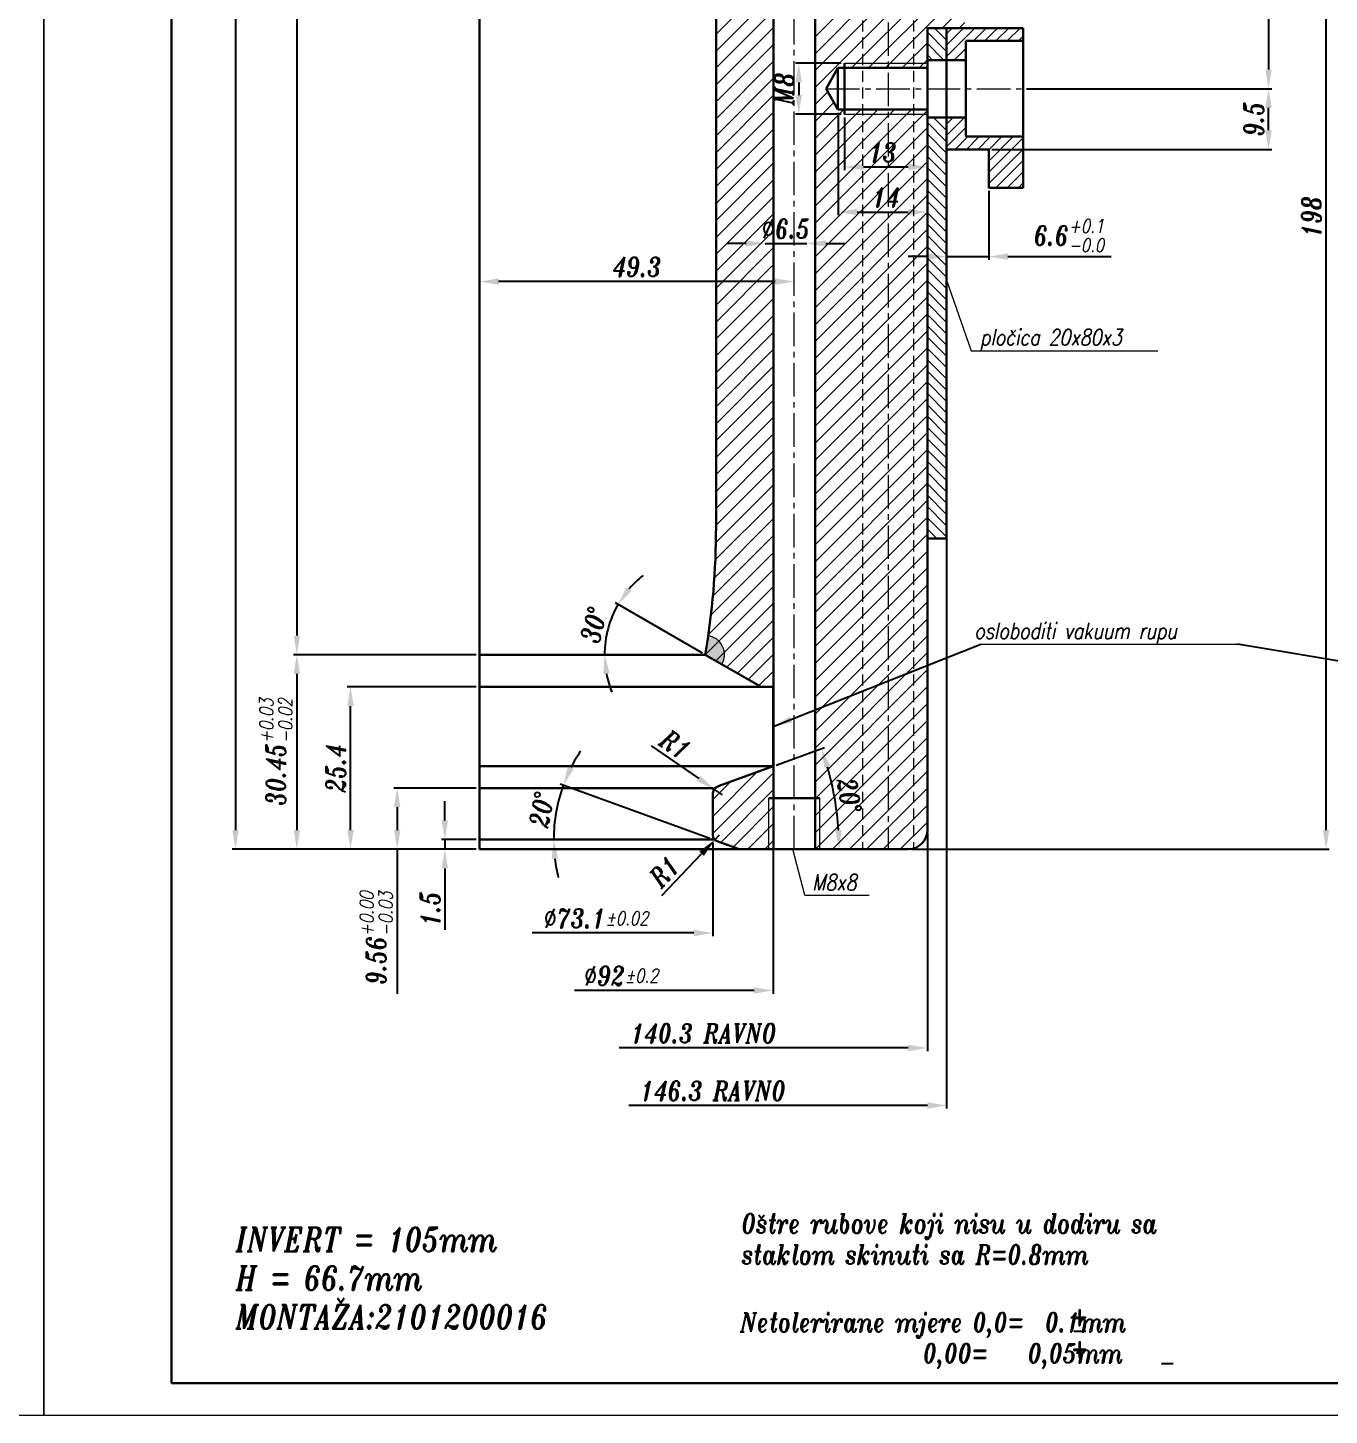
# Model space of a CAD drawing. Extents: x -409 to 884, y -94 to 506.
# Drawn here: x 9 to 212.8, y -94.1 to 123.1 of the extents above; entities that cross this region are included whole.
import ezdxf

# ---------------------------------------------------------------- set-up
doc = ezdxf.new("R2010")
doc.units = 0
doc.header["$LTSCALE"] = 7
doc.header["$MEASUREMENT"] = 0
doc.linetypes.add('CENTER2', pattern=[1.125, 0.75, -0.125, 0.125, -0.125])
doc.linetypes.add('HIDDEN', pattern=[0.375, 0.25, -0.125])
doc.layers.get('0').update_dxf_attribs({"linetype": 'CONTINUOUS', "lineweight": 15})
for name, color, linetype, lineweight in [('1', 1, 'CENTER2', 15), ('2', 2, 'HIDDEN', 15), ('3', 3, 'CONTINUOUS', 30), ('8', 251, 'CONTINUOUS', 15)]:
    doc.layers.add(name, color=color, linetype=linetype, lineweight=lineweight)
doc.styles.add('ITALICT', font='ITALICT.shx', dxfattribs={"width": 0.8, "height": 3})
doc.dimstyles.get("Standard").update_dxf_attribs({"dimtxt": 3, "dimasz": 3, "dimexe": 0.5, "dimexo": 0.5, "dimgap": 0.8, "dimtad": 1, "dimdsep": 46, "dimtxsty": 'ITALICT', "dimcen": 0.09, "dimazin": 2, "dimtfac": 1, "dimtmove": 0, "dimatfit": 3, "dimfxl": 1, "dimtolj": 1, "dimtzin": 0, "dimarcsym": 0})

# ---------------------------------------------------------------- blocks, each defined once
blk = doc.blocks.new('*D19')
at = {"color": 0, "lineweight": -2, "transparency": 16777216}
for p, q in [((136.88, 109.03), (136.88, 100.78)), ((139.88, 101.28), (146.88, 101.28))]:
    blk.add_line(p, q, dxfattribs=at)
at = {"color": 0, "transparency": 16777216}
for points in [[(139.88, 101.78), (139.88, 100.78), (136.88, 101.28)], [(146.88, 101.78), (146.88, 100.78), (149.88, 101.28)]]:
    blk.add_solid(points, dxfattribs=at)
at = {"color": 0, "transparency": 16777216, "insert": (142.88, 103.58), "char_height": 3, "attachment_point": 5, "style": 'ITALICT'}
blk.add_mtext('\\A1;13', dxfattribs=at)
blk = doc.blocks.new('*D20')
at = {"color": 0, "lineweight": -2, "transparency": 16777216}
for p, q in [((135.88, 109.78), (135.88, 93.73)), ((138.88, 94.23), (146.88, 94.23))]:
    blk.add_line(p, q, dxfattribs=at)
at = {"color": 0, "transparency": 16777216}
for points in [[(138.88, 94.73), (138.88, 93.73), (135.88, 94.23)], [(146.88, 94.73), (146.88, 93.73), (149.88, 94.23)]]:
    blk.add_solid(points, dxfattribs=at)
at = {"color": 0, "transparency": 16777216, "insert": (143.41, 96.53), "char_height": 3, "attachment_point": 5, "style": 'ITALICT'}
blk.add_mtext('\\A1;14', dxfattribs=at)
blk = doc.blocks.new('*D29')
at = {"color": 0, "lineweight": -2, "transparency": 16777216}
for p, q in [((158.18, 249.23), (203.8, 249.23)), ((203.3, 246.23), (203.3, 116.53)), ((165.38, 113.53), (203.8, 113.53))]:
    blk.add_line(p, q, dxfattribs=at)
at = {"color": 0, "transparency": 16777216}
for points in [[(202.8, 246.23), (203.8, 246.23), (203.3, 249.23)], [(202.8, 116.53), (203.8, 116.53), (203.3, 113.53)]]:
    blk.add_solid(points, dxfattribs=at)
at = {"color": 0, "transparency": 16777216, "insert": (201, 181.38), "char_height": 3, "attachment_point": 5, "rotation": 90, "style": 'ITALICT'}
blk.add_mtext('\\A1;135.7{}{\\H0.71x;\\C3;%%p0.1}', dxfattribs=at)
blk = doc.blocks.new('*D30')
at = {"color": 0, "lineweight": -2, "transparency": 16777216}
for p, q in [((121.48, 89.31), (118.48, 89.31)), ((124.48, 89.31), (130.98, 89.31)), ((133.98, 89.31), (136.98, 89.31))]:
    blk.add_line(p, q, dxfattribs=at)
at = {"color": 0, "transparency": 16777216}
for points in [[(121.48, 89.81), (121.48, 88.81), (124.48, 89.31)], [(133.98, 89.81), (133.98, 88.81), (130.98, 89.31)]]:
    blk.add_solid(points, dxfattribs=at)
at = {"color": 0, "transparency": 16777216, "insert": (127.73, 91.61), "char_height": 3, "attachment_point": 5, "style": 'ITALICT'}
blk.add_mtext('\\A1;%%c6.5', dxfattribs=at)
blk = doc.blocks.new('*D31')
at = {"color": 0, "lineweight": -2, "transparency": 16777216}
for p, q in [((79.23, 287.53), (50.64, 287.53)), ((51.14, 284.53), (51.14, 27.93)), ((79.23, 24.93), (50.64, 24.93))]:
    blk.add_line(p, q, dxfattribs=at)
at = {"color": 0, "transparency": 16777216}
for points in [[(50.64, 284.53), (51.64, 284.53), (51.14, 287.53)], [(50.64, 27.93), (51.64, 27.93), (51.14, 24.93)]]:
    blk.add_solid(points, dxfattribs=at)
at = {"color": 0, "transparency": 16777216, "insert": (48.84, 156.23), "char_height": 3, "attachment_point": 5, "rotation": 90, "style": 'ITALICT'}
blk.add_mtext('\\A1;262.6{}{\\H0.71x;\\C3;%%p0.05}', dxfattribs=at)
blk = doc.blocks.new('*D32')
at = {"color": 0, "lineweight": -2, "transparency": 16777216}
for p, q in [((79.23, 24.93), (50.64, 24.93)), ((51.14, 21.93), (51.14, -2.52)), ((79.23, -5.52), (50.64, -5.52))]:
    blk.add_line(p, q, dxfattribs=at)
at = {"color": 0, "transparency": 16777216}
for points in [[(50.64, 21.93), (51.64, 21.93), (51.14, 24.93)], [(50.64, -2.52), (51.64, -2.52), (51.14, -5.52)]]:
    blk.add_solid(points, dxfattribs=at)
at = {"color": 0, "transparency": 16777216, "insert": (47.85, 9.7), "char_height": 3, "attachment_point": 5, "rotation": 90, "style": 'ITALICT'}
blk.add_mtext('\\A1;30.45{}{\\H0.71x;\\C3;\\S+0.03^ -0.02;}', dxfattribs=at)
blk = doc.blocks.new('*D33')
at = {"color": 0, "lineweight": -2, "transparency": 16777216}
for p, q in [((136.38, 117.53), (129.23, 117.53)), ((129.73, 114.53), (129.73, 112.53)), ((136.38, 109.53), (129.23, 109.53))]:
    blk.add_line(p, q, dxfattribs=at)
at = {"color": 0, "transparency": 16777216}
for points in [[(129.23, 114.53), (130.23, 114.53), (129.73, 117.53)], [(129.23, 112.53), (130.23, 112.53), (129.73, 109.53)]]:
    blk.add_solid(points, dxfattribs=at)
at = {"color": 0, "transparency": 16777216, "insert": (127.43, 113.53), "char_height": 3, "attachment_point": 5, "rotation": 90, "style": 'ITALICT'}
blk.add_mtext('\\A1;M8', dxfattribs=at)
blk = doc.blocks.new('*D35')
at = {"color": 0, "lineweight": -2, "transparency": 16777216}
for p, q in [((74.31, -1.02), (74.31, 1.98)), ((79.23, -4.02), (73.81, -4.02)), ((74.31, -4.02), (74.31, -5.52)), ((79.23, -5.52), (73.81, -5.52)), ((74.31, -8.52), (74.31, -18.15))]:
    blk.add_line(p, q, dxfattribs=at)
at = {"color": 0, "transparency": 16777216}
for points in [[(73.81, -1.02), (74.81, -1.02), (74.31, -4.02)], [(73.81, -8.52), (74.81, -8.52), (74.31, -5.52)]]:
    blk.add_solid(points, dxfattribs=at)
at = {"color": 0, "transparency": 16777216, "insert": (72.01, -14.84), "char_height": 3, "attachment_point": 5, "rotation": 90, "style": 'ITALICT'}
blk.add_mtext('\\A1;1.5', dxfattribs=at)
blk = doc.blocks.new('*D36')
at = {"color": 0, "lineweight": -2, "transparency": 16777216}
for p, q in [((79.23, 4.04), (66.35, 4.04)), ((66.85, 1.04), (66.85, -2.52)), ((79.23, -5.52), (66.35, -5.52)), ((66.85, -5.52), (66.85, -28.17))]:
    blk.add_line(p, q, dxfattribs=at)
at = {"color": 0, "transparency": 16777216}
for points in [[(66.35, 1.04), (67.35, 1.04), (66.85, 4.04)], [(66.35, -2.52), (67.35, -2.52), (66.85, -5.52)]]:
    blk.add_solid(points, dxfattribs=at)
at = {"color": 0, "transparency": 16777216, "insert": (63.57, -19.45), "char_height": 3, "attachment_point": 5, "rotation": 90, "style": 'ITALICT'}
blk.add_mtext('\\A1;9.56{}{\\H0.71x;\\C3;\\S+0.00^ -0.03;}', dxfattribs=at)
blk = doc.blocks.new('*D37')
at = {"color": 0, "lineweight": -2, "transparency": 16777216}
for p, q in [((79.23, 19.88), (59.04, 19.88)), ((59.54, -2.52), (59.54, 16.88)), ((79.23, -5.52), (59.04, -5.52))]:
    blk.add_line(p, q, dxfattribs=at)
at = {"color": 0, "transparency": 16777216}
for points in [[(59.04, 16.88), (60.04, 16.88), (59.54, 19.88)], [(59.04, -2.52), (60.04, -2.52), (59.54, -5.52)]]:
    blk.add_solid(points, dxfattribs=at)
at = {"color": 0, "transparency": 16777216, "insert": (57.24, 7.18), "char_height": 3, "attachment_point": 5, "rotation": 90, "style": 'ITALICT'}
blk.add_mtext('\\A1;25.4', dxfattribs=at)
blk = doc.blocks.new('*D45')
at = {"color": 0, "lineweight": -2, "transparency": 16777216}
for p, q in [((79.23, 287.53), (41.03, 287.53)), ((41.53, 284.53), (41.53, -2.52)), ((79.23, -5.52), (41.03, -5.52))]:
    blk.add_line(p, q, dxfattribs=at)
at = {"color": 0, "transparency": 16777216}
for points in [[(41.03, 284.53), (42.03, 284.53), (41.53, 287.53)], [(41.03, -2.52), (42.03, -2.52), (41.53, -5.52)]]:
    blk.add_solid(points, dxfattribs=at)
at = {"color": 0, "transparency": 16777216, "insert": (38.25, 141), "char_height": 3, "attachment_point": 5, "rotation": 90, "style": 'ITALICT'}
blk.add_mtext('\\A1;293.05{}{\\H0.71x;\\C3;\\S+0.08^ -0.07;}', dxfattribs=at)
blk = doc.blocks.new('*D48')
at = {"color": 0, "lineweight": -2, "transparency": 16777216}
for p, q in [((106.6, 10.66), (114.07, 5.53)), ((117.78, 2.99), (116.54, 3.83))]:
    blk.add_line(p, q, dxfattribs=at)
at = {"color": 0, "transparency": 16777216}
blk.add_solid([(114.35, 5.95), (113.78, 5.12), (116.54, 3.83)], dxfattribs=at)
at = {"color": 0, "transparency": 16777216, "insert": (110.4, 10.84), "char_height": 3, "attachment_point": 5, "rotation": 325.498, "style": 'ITALICT'}
blk.add_mtext('\\A1;R1', dxfattribs=at)
blk = doc.blocks.new('*D53')
at = {"color": 0, "lineweight": -2, "transparency": 16777216}
for p, q in [((125.73, 6.97), (125.73, -28.14)), ((122.73, -27.64), (94.59, -27.64))]:
    blk.add_line(p, q, dxfattribs=at)
at = {"color": 0, "transparency": 16777216}
blk.add_solid([(122.73, -27.14), (122.73, -28.14), (125.73, -27.64)], dxfattribs=at)
at = {"color": 0, "transparency": 16777216, "insert": (101.94, -25.34), "char_height": 3, "attachment_point": 5, "style": 'ITALICT'}
blk.add_mtext('\\A1;%%c92{}{\\H0.71x;\\C3;%%p0.2}', dxfattribs=at)
blk = doc.blocks.new('*D54')
at = {"color": 0, "lineweight": -2, "transparency": 16777216}
for p, q in [((116.28, -4.52), (116.28, -19.14)), ((113.28, -18.64), (87.97, -18.64))]:
    blk.add_line(p, q, dxfattribs=at)
at = {"color": 0, "transparency": 16777216}
blk.add_solid([(113.28, -18.14), (113.28, -19.14), (116.28, -18.64)], dxfattribs=at)
at = {"color": 0, "transparency": 16777216, "insert": (98, -16.34), "char_height": 3, "attachment_point": 5, "style": 'ITALICT'}
blk.add_mtext('\\A1;%%c73.1{}{\\H0.71x;\\C3;%%p0.02}', dxfattribs=at)
blk = doc.blocks.new('*D55')
at = {"color": 0, "lineweight": -2, "transparency": 16777216}
blk.add_line((126.03, 83.34), (82.73, 83.34), dxfattribs=at)
at = {"color": 0, "transparency": 16777216}
for points in [[(82.73, 83.84), (82.73, 82.84), (79.73, 83.34)], [(126.03, 83.84), (126.03, 82.84), (129.03, 83.34)]]:
    blk.add_solid(points, dxfattribs=at)
at = {"color": 0, "transparency": 16777216, "insert": (104.38, 85.64), "char_height": 3, "attachment_point": 5, "style": 'ITALICT'}
blk.add_mtext('\\A1;49.3', dxfattribs=at)
blk = doc.blocks.new('*D56')
at = {"color": 0, "lineweight": -2, "transparency": 16777216}
for p, q in [((159.48, 97.53), (159.48, 86.75)), ((149.88, 87.25), (146.88, 87.25)), ((152.88, 87.25), (159.48, 87.25)), ((162.48, 87.25), (178.63, 87.25))]:
    blk.add_line(p, q, dxfattribs=at)
at = {"color": 0, "transparency": 16777216}
for points in [[(149.88, 87.75), (149.88, 86.75), (152.88, 87.25)], [(162.48, 87.75), (162.48, 86.75), (159.48, 87.25)]]:
    blk.add_solid(points, dxfattribs=at)
at = {"color": 0, "transparency": 16777216, "insert": (172.05, 90.53), "char_height": 3, "attachment_point": 5, "style": 'ITALICT'}
blk.add_mtext('\\A1;6.6{}{\\H0.71x;\\C3;\\S+0.1^ -0.0;}', dxfattribs=at)
blk = doc.blocks.new('*D57')
at = {"color": 0, "lineweight": -2, "transparency": 16777216}
for p, q in [((165.38, 113.53), (203.8, 113.53)), ((203.3, 107.03), (203.3, 110.53)), ((159.98, 104.03), (203.8, 104.03))]:
    blk.add_line(p, q, dxfattribs=at)
at = {"color": 0, "transparency": 16777216}
for points in [[(202.8, 110.53), (203.8, 110.53), (203.3, 113.53)], [(202.8, 107.03), (203.8, 107.03), (203.3, 104.03)]]:
    blk.add_solid(points, dxfattribs=at)
at = {"color": 0, "transparency": 16777216, "insert": (201, 108.78), "char_height": 3, "attachment_point": 5, "rotation": 90, "style": 'ITALICT'}
blk.add_mtext('\\A1;9.5', dxfattribs=at)
blk = doc.blocks.new('*D58')
at = {"color": 0, "lineweight": -2, "transparency": 16777216}
for p, q in [((149.88, -3.02), (149.88, -37.14)), ((146.88, -36.64), (101.6, -36.64))]:
    blk.add_line(p, q, dxfattribs=at)
at = {"color": 0, "transparency": 16777216}
blk.add_solid([(146.88, -36.14), (146.88, -37.14), (149.88, -36.64)], dxfattribs=at)
at = {"color": 0, "transparency": 16777216, "insert": (114.8, -34.34), "char_height": 3, "attachment_point": 5, "style": 'ITALICT'}
blk.add_mtext('\\A1;140.3 RAVNO', dxfattribs=at)
blk = doc.blocks.new('*D59')
at = {"color": 0, "lineweight": -2, "transparency": 16777216}
for p, q in [((152.88, 66.23), (152.88, -46.14)), ((149.88, -45.64), (103.1, -45.64))]:
    blk.add_line(p, q, dxfattribs=at)
at = {"color": 0, "transparency": 16777216}
blk.add_solid([(149.88, -45.14), (149.88, -46.14), (152.88, -45.64)], dxfattribs=at)
at = {"color": 0, "transparency": 16777216, "insert": (116.3, -43.34), "char_height": 3, "attachment_point": 5, "style": 'ITALICT'}
blk.add_mtext('\\A1;146.3 RAVNO', dxfattribs=at)
blk = doc.blocks.new('*D63')
at = {"color": 0, "lineweight": -2, "transparency": 16777216}
blk.add_line((115.81, -3.85), (92.39, 4.67), dxfattribs=at)
for start, end in [(146.1957, 153.0978), (160, 180), (186.9022, 193.8043)]:
    blk.add_arc((116.28, -4.02), 24.92, start, end, dxfattribs=at)
at = {"color": 0, "transparency": 16777216}
for points in [[(94.51, 7.05), (93.6, 7.45), (92.86, 4.5)], [(91.04, -7.05), (92.04, -6.99), (91.36, -4.02)]]:
    blk.add_solid(points, dxfattribs=at)
at = {"color": 0, "transparency": 16777216, "insert": (89.47, 0.7), "char_height": 3, "attachment_point": 5, "rotation": 80, "style": 'ITALICT'}
blk.add_mtext('\\A1;20°', dxfattribs=at)
blk = doc.blocks.new('*D73')
at = {"color": 0, "lineweight": -2, "transparency": 16777216}
blk.add_line((126.2, 7.65), (133.75, 10.4), dxfattribs=at)
blk.add_arc((90.01, -5.52), 46.05, 3.7332, 16.2668, dxfattribs=at)
at = {"color": 0, "transparency": 16777216}
for points in [[(133.74, 7.22), (134.69, 7.53), (133.28, 10.23)], [(136.46, -2.51), (135.46, -2.54), (136.06, -5.52)]]:
    blk.add_solid(points, dxfattribs=at)
at = {"color": 0, "transparency": 16777216, "insert": (137.63, 2.87), "char_height": 3, "attachment_point": 5, "rotation": 280, "style": 'ITALICT'}
blk.add_mtext('\\A1;20°', dxfattribs=at)
blk = doc.blocks.new('*D74')
at = {"color": 0, "lineweight": -2, "transparency": 16777216}
for p, q in [((117.28, -3.32), (116.59, -4.05)), ((108.29, -12.79), (114.52, -6.23))]:
    blk.add_line(p, q, dxfattribs=at)
at = {"color": 0, "transparency": 16777216}
blk.add_solid([(114.16, -5.88), (114.88, -6.57), (116.59, -4.05)], dxfattribs=at)
at = {"color": 0, "transparency": 16777216, "insert": (108.7, -9.01), "char_height": 3, "attachment_point": 5, "rotation": 46.4913, "style": 'ITALICT'}
blk.add_mtext('\\A1;R1', dxfattribs=at)
blk = doc.blocks.new('*D4')
at = {"color": 0, "lineweight": -2, "transparency": 16777216}
blk.add_line((114.67, 25.18), (101.01, 33.06), dxfattribs=at)
for start, end in [(128.1658, 139.0829), (150, 180), (190.9171, 201.8342)]:
    blk.add_arc((115.1, 24.93), 15.77, start, end, dxfattribs=at)
at = {"color": 0, "transparency": 16777216}
for points in [[(103.59, 34.96), (102.78, 35.54), (101.44, 32.81)], [(99.12, 21.89), (100.12, 21.99), (99.33, 24.93)]]:
    blk.add_solid(points, dxfattribs=at)
at = {"color": 0, "transparency": 16777216, "insert": (97.65, 29.6), "char_height": 3, "attachment_point": 5, "rotation": 75, "style": 'ITALICT'}
blk.add_mtext('\\A1;30°', dxfattribs=at)
blk = doc.blocks.new('*D77')
at = {"color": 0, "lineweight": -2, "transparency": 16777216}
for p, q in [((148.22, 192.48), (212.8, 192.48)), ((212.3, -2.52), (212.3, 189.48)), ((147.38, -5.52), (212.8, -5.52))]:
    blk.add_line(p, q, dxfattribs=at)
at = {"color": 0, "transparency": 16777216}
for points in [[(211.8, 189.48), (212.8, 189.48), (212.3, 192.48)], [(211.8, -2.52), (212.8, -2.52), (212.3, -5.52)]]:
    blk.add_solid(points, dxfattribs=at)
at = {"color": 0, "transparency": 16777216, "insert": (210, 93.48), "char_height": 3, "attachment_point": 5, "rotation": 90, "style": 'ITALICT'}
blk.add_mtext('\\A1;198', dxfattribs=at)
blk = doc.blocks.new('*D112')
at = {"color": 0, "linetype": 'ByBlock', "lineweight": -2, "transparency": 16777216}
blk.add_arc((129.03, 204.1), 66.07, 92.6017, 101.3983, dxfattribs=at)
at = {"color": 0, "transparency": 16777216}
for points in [[(116.08, 268.38), (115.86, 269.36), (113.04, 268.21)], [(126.02, 270.61), (126.04, 269.61), (129.03, 270.17)]]:
    blk.add_solid(points, dxfattribs=at)
at = {"color": 0, "transparency": 16777216, "insert": (120.69, 271.96), "char_height": 3, "attachment_point": 5, "rotation": 7, "style": 'ITALICT'}
blk.add_mtext('\\A1;14°', dxfattribs=at)

msp = doc.modelspace()

# ---------------------------------------------------------------- hatches: boundary and pattern name
h = msp.add_hatch(color=256)
h.dxf.hatch_style = 1
h.paths.add_polyline_path([(115.5629, 27.8895, -0.00623774), (115.1009, 24.9253), (117.699, 23.4253, 0.52690624)])
at = {"layer": '8'}
h = msp.add_hatch(dxfattribs=at)
h.set_pattern_fill('ANSI31', color=256, scale=15)
h.paths.add_polyline_path([(125.0259, 287.5253), (112.3483, 287.5253), (114.0424, 280.7306), (113.3147, 280.5492), (125.7759, 230.5702), (125.7759, 279.5253), (125.0259, 279.5253)])
h.paths.add_polyline_path([(125.7759, 287.5253), (125.0259, 287.5253), (125.0259, 279.5253), (125.7759, 279.5253)])
h.paths.add_polyline_path([(112.3483, 287.5253), (111.5754, 287.5253), (113.3147, 280.5492), (114.0424, 280.7306)])
h.paths.add_polyline_path([(104.8764, 287.5253), (93.3759, 287.5253, 0.41421356), (92.5759, 286.7253), (92.5759, 285.3253), (93.5564, 272.8742), (108.241, 274.0306)])
h.paths.add_polyline_path([(108.4127, 273.342), (93.6114, 272.1764), (95.1314, 252.8742), (113.1619, 254.2941)])
h.paths.add_polyline_path([(113.3336, 253.6055), (95.1864, 252.1764), (95.7259, 245.3253, 0.09901952), (99.263, 232.836), (116.2815, 241.7817)])
h.paths.add_polyline_path([(116.4559, 241.0826), (99.5887, 232.2164, 0.07448577), (105.47, 224.3702, -0.09306671), (113.462, 212.8454), (122.5114, 216.795)])
h.paths.add_polyline_path([(125.7759, 203.702), (122.6832, 216.1061), (113.742, 212.2039, -0.10091706), (116.7759, 197.3253), (116.7759, 44.9253, -0.04180183), (115.1009, 24.9253), (123.8477, 19.8753), (125.7759, 19.8753)])
h.paths.add_polyline_path([(125.7759, 7.4748), (125.7259, 7.4748), (117.2629, 4.3945, 0.31529879), (116.2759, 2.985), (116.2759, -3.3245, 0.31529879), (116.9339, -4.2642), (120.3971, -5.5247), (125.7759, -5.5247)])
h.paths.add_polyline_path([(149.8759, 110.2753), (135.8759, 110.2753), (133.9995, 113.5253), (135.8759, 116.7753), (149.8759, 116.7753), (149.8759, 123.1253), (155.7259, 123.1253), (155.7259, 173.4753), (144.6759, 184.5253), (144.6759, 287.5253), (132.2759, 287.5253), (132.2759, -5.5247), (146.8759, -5.5247, 0.41421356), (149.8759, -2.5247)])
h.paths.add_polyline_path([(117.6708, 269.3266), (124.2642, 270.1362), (123.7158, 274.6026), (117.1224, 273.793)], flags=24)
h.paths.add_polyline_path([(108.9348, 247.0574), (110.3206, 241.499), (114.687, 242.5877), (113.3011, 248.1461)], flags=24)
h.paths.add_polyline_path([(129.6834, 110.1467), (129.6834, 116.9039), (125.1834, 116.9039), (125.1834, 110.1467)], flags=9)
h.paths.add_polyline_path([(123.033, 89.3638), (132.4187, 89.3638), (132.4187, 93.8638), (123.033, 93.8638)], flags=9)
h.paths.add_polyline_path([(140.2973, 101.3348), (145.4545, 101.3348), (145.4545, 105.8348), (140.2973, 105.8348)], flags=24)
h.paths.add_polyline_path([(140.835, 94.2824), (145.9922, 94.2824), (145.9922, 98.7824), (140.835, 98.7824)], flags=24)
h.paths.add_polyline_path([(134.7748, 6.0894), (136.0474, -1.1279), (140.479, -0.3464), (139.2065, 6.8708)], flags=24)
h.paths.add_polyline_path([(132.137, 150.5987), (142.5513, 150.5987), (142.5513, 155.0987), (132.137, 155.0987)], flags=9)
h = msp.add_hatch(dxfattribs=at)
h.set_pattern_fill('ANSI31', color=256, scale=10, angle=90, style=0)
h.set_pattern_definition([(135, (-47.3794, -99.3394), (-0.8838835, -0.8838835), [])])
h.paths.add_polyline_path([(152.8759, 64.5253), (149.8759, 64.5253), (149.8759, 43.1253), (152.8759, 43.1253)])
h.paths.add_polyline_path([(149.8759, 64.5253), (152.8759, 64.5253), (152.8759, 76.5253), (149.8759, 76.5253)])
h.paths.add_polyline_path([(149.8759, 76.5253), (152.8759, 76.5253), (152.8759, 88.5253), (149.8759, 88.5253)])
h.paths.add_polyline_path([(152.8759, 109.0253), (149.8759, 109.0253), (149.8759, 88.5253), (152.8759, 88.5253)])
h.paths.add_polyline_path([(152.8759, 123.0253), (149.8759, 123.0253), (149.8759, 118.0253), (152.8759, 118.0253)])
h = msp.add_hatch(dxfattribs=at)
h.set_pattern_fill('ANSI31', color=256, scale=10, style=0)
h.set_pattern_definition([(45, (-47.3794, -99.3394), (-0.8838835, 0.8838835), [])])
h.paths.add_polyline_path([(155.8759, 121.0253), (164.8759, 121.0253), (164.8759, 123.0253), (152.8759, 123.0253), (152.8759, 118.0253), (155.8759, 118.0253)])
h.paths.add_polyline_path([(155.8759, 106.0253), (155.8759, 109.0253), (152.8759, 109.0253), (152.8759, 104.0253), (159.4759, 104.0253), (159.4759, 98.0253), (164.8759, 98.0253), (164.8759, 106.0253)])

# ---------------------------------------------------------------- linework, layer by layer
for p, q in [((11.4997, 506.465), (11.4997, -94.1371)), ((11.4997, -94.1371), (11.4997, 202.8629)), ((136.8759, 117.5253), (149.8759, 117.5253)), ((136.8759, 109.5253), (149.8759, 109.5253)), ((152.8759, 83.557), (156.7066, 72.483)), ((156.7066, 72.483), (185.9389, 72.483)), ((158.2413, 26.5529), (198.4403, 26.5529)), ((125.0259, -5.5247), (125.0259, 2.4753)), ((133.0259, -5.5247), (133.0259, 2.4753)), ((130.676, -12.7353), (128.7784, -5.5247)), ((130.676, -12.7353), (140.7745, -12.7353)), ((-198.5003, -94.1371), (11.4997, -94.1371)), ((11.4997, -94.1371), (431.4997, -94.1371))]:
    msp.add_line(p, q)
msp.add_arc((115.1009, 24.9253), 3, 329.99998, 81.140084)
at = {"layer": '1'}
for p, q in [((129.0259, -5.5247), (129.0259, 287.5253)), ((143.7185, 194.7847), (143.7185, -5.5247)), ((133.9995, 113.5253), (164.8759, 113.5253))]:
    msp.add_line(p, q, dxfattribs=at)
at = {"layer": '2'}
for p, q in [((139.7185, 192.4753), (139.7185, -5.5247)), ((147.7185, 192.4753), (147.7185, -5.4039)), ((116.2759, 4.0353), (117.2629, 4.3945)), ((116.2759, 4.0353), (116.2759, 2.985)), ((116.2759, -3.3245), (116.2759, -4.0247)), ((116.2759, -4.0247), (116.9339, -4.2642))]:
    msp.add_line(p, q, dxfattribs=at)
at = {"layer": '3'}
for p, q in [((31.4997, 501.465), (31.4997, -89.1371)), ((79.7259, 287.5253), (79.7259, -5.5247)), ((132.2759, -5.5247), (132.2759, 287.5253)), ((125.7759, -5.5247), (125.7759, 203.702)), ((116.7759, 44.9253), (116.7759, 197.3253)), ((149.8759, 123.1253), (149.8759, -2.5247)), ((149.8759, 123.0253), (164.8759, 123.0253)), ((152.8759, 123.0253), (152.8759, 43.1253)), ((164.8759, 123.0253), (164.8759, 98.0253)), ((155.8759, 121.0253), (164.8759, 121.0253)), ((155.8759, 121.0253), (155.8759, 106.0253)), ((136.8759, 117.5253), (136.8759, 109.5253)), ((149.8759, 118.0253), (155.8759, 118.0253)), ((135.8759, 116.7753), (133.9995, 113.5253)), ((135.8759, 116.7753), (135.8759, 110.2753)), ((135.8759, 116.7753), (149.8759, 116.7753)), ((135.8759, 110.2753), (133.9995, 113.5253)), ((135.8759, 110.2753), (149.8759, 110.2753)), ((149.8759, 109.0253), (155.8759, 109.0253)), ((155.8759, 106.0253), (164.8759, 106.0253)), ((152.8759, 104.0253), (159.4759, 104.0253)), ((159.4759, 104.0253), (159.4759, 98.0253)), ((159.4759, 98.0253), (164.8759, 98.0253)), ((149.8759, 43.1253), (152.8759, 43.1253)), ((79.7259, 24.9253), (115.1009, 24.9253)), ((115.1009, 24.9253), (123.8478, 19.8753)), ((79.7259, 19.8753), (125.7259, 19.8753)), ((125.7259, 19.8753), (125.7259, 7.4748)), ((125.7759, 17.9753), (125.7259, 17.9753)), ((125.7759, 8.9753), (125.7259, 8.9753)), ((125.7259, 7.4748), (79.7259, 7.4748)), ((117.2629, 4.3945), (125.7259, 7.4748)), ((79.7259, 4.0353), (116.2759, 4.0353)), ((116.2759, 2.985), (116.2759, -3.3245)), ((125.0259, 2.4753), (133.0259, 2.4753)), ((116.2759, -4.0247), (79.7259, -4.0247)), ((116.9339, -4.2642), (120.3971, -5.5247)), ((79.7259, -5.5247), (146.8759, -5.5247)), ((31.4997, -89.1371), (426.4997, -89.1371))]:
    msp.add_line(p, q, dxfattribs=at)
for centre, radius, start, end in [((-3.4646, 44.9253), 120.2405, 350.425301, 0), ((117.7759, 2.985), 1.5, 110, 180), ((117.2759, -3.3245), 1, 180, 250), ((146.8759, -2.5247), 3, 270, 0)]:
    msp.add_arc(centre, radius, start, end, dxfattribs=at)

# ---------------------------------------------------------------- texts
at = {"style": 'ITALICT', "width": 0.8}
for s, height, p in [('pločica 20x80x3', 2.5, (158.1299, 73.3688)), ('osloboditi vakuum rupu', 2.5, (157.224, 27.4211)), ('M8x8', 2.5, (131.8527, -11.9511)), ('Oštre rubove koji nisu u dodiru sa', 3, (120.7749, -65.6199)), ('INVERT = 105mm', 3.75, (41.5733, -68.4791)), ('staklom skinuti sa R=0.8mm', 3, (120.7749, -70.477)), ('H = 66.7mm', 3.75, (41.5733, -74.5505)), ('MONTAŽA:2101200016', 3.75, (41.5733, -80.6219)), ('Netolerirane mjere 0,0=  0.1mm', 3, (120.574, -81.0798)), ('+', 3, (172.4124, -80.2041)), ('-', 3, (172.4124, -82.2681)), ('                0,00=   0,05mm', 3, (120.574, -85.9369)), ('+', 3, (172.4124, -85.2381)), ('-', 3, (186.1192, -87.302))]:
    msp.add_text(s, height=height, dxfattribs=at).set_placement(p)

# ---------------------------------------------------------------- dimensions: what is measured, and where the dimension line sits
for base, p1, text, override, picture, middle in [((41.5305, -5.5247), (79.7259, 287.5253), '<>{}{\\H0.71x;\\C3;\\S+0.08^ -0.07;}', {"dimtp": 0.08, "dimtm": 0.07}, '*D45', (38.2455, 141.0003)), ((51.1384, -5.5247), (79.7259, 24.9253), '<>{}{\\H0.71x;\\C3;\\S+0.03^ -0.02;}', {"dimtp": 0.03, "dimtm": 0.02}, '*D32', (47.8534, 9.7003))]:
    dim = msp.add_linear_dim(base=base, p1=p1, p2=(79.7259, -5.5247), angle=90, text=text, dimstyle='Standard', override=override)
    dim.commit()
    dim.dimension.update_dxf_attribs({"geometry": picture, "text_midpoint": middle})
for base, p1, p2, text, override, picture, middle in [((51.1384, 24.9253), (79.7259, 287.5253), (79.7259, 24.9253), '<>{}{\\H0.71x;\\C3;%%p0.05}', {"dimtp": 0.05, "dimtm": 0.05}, '*D31', (51.1384, 156.2253)), ((203.3002, 113.5253), (157.6759, 249.2253), (164.8759, 113.5253), '<>{}{\\H0.71x;\\C3;%%p0.1}', {"dimtp": 0.1, "dimtm": 0.1}, '*D29', (203.3002, 181.3753)), ((66.8506, 4.0353), (79.7259, -5.5247), (79.7259, 4.0353), '<>{}{\\H0.71x;\\C3;\\S+0.00^ -0.03;}', {"dimtp": 0, "dimtm": 0.03, "dimtdec": 2, "dimtzin": 0}, '*D36', (66.8506, -19.4541))]:
    dim = msp.add_linear_dim(base=base, p1=p1, p2=p2, angle=90, text=text, dimstyle='Standard', override=override)
    dim.commit()
    dim.dimension.update_dxf_attribs({"geometry": picture, "text_midpoint": middle, "dimtype": 160})
dim = msp.add_angular_dim_2l(base=(123.6503, 269.9552), line1=((129.0259, -5.5247), (129.0259, 287.5253)), line2=((129.0259, 204.1011), (108.2259, 287.5253)), dimstyle='Standard', override={"dimarcsym": 1})
dim.commit()
dim.dimension.update_dxf_attribs({"geometry": '*D112', "text_midpoint": (120.6933, 271.9646)})
dim = msp.add_linear_dim(base=(212.3002, 192.4753), p1=(146.8759, -5.5247), p2=(147.7185, 192.4753), angle=90, dimstyle='Standard')
dim.commit()
dim.dimension.update_dxf_attribs({"geometry": '*D77', "text_midpoint": (212.3002, 93.4753), "dimtype": 160})
dim = msp.add_linear_dim(base=(129.7334, 109.5253), p1=(136.8759, 117.5253), p2=(136.8759, 109.5253), angle=90, text='M<>', dimstyle='Standard')
dim.commit()
dim.dimension.update_dxf_attribs({"geometry": '*D33', "text_midpoint": (129.7334, 113.5253), "dimtype": 160})
for base, p1, p2, picture, middle in [((203.3002, 113.5253), (159.4759, 104.0253), (164.8759, 113.5253), '*D57', (201.0002, 108.7753)), ((59.5405, 19.8798), (79.7259, -5.5247), (79.7259, 19.8798), '*D37', (57.2405, 7.1775)), ((74.3079, -5.5247), (79.7259, -4.0247), (79.7259, -5.5247), '*D35', (72.0079, -14.839))]:
    dim = msp.add_linear_dim(base=base, p1=p1, p2=p2, angle=90, dimstyle='Standard')
    dim.commit()
    dim.dimension.update_dxf_attribs({"geometry": picture, "text_midpoint": middle})
for base, p1, p2, picture, middle in [((149.8759, 94.2324), (135.8759, 110.2753), (149.8759, 94.2324), '*D20', (143.4136, 94.2324)), ((149.8759, 101.2848), (136.8759, 109.5253), (149.8759, 101.2848), '*D19', (142.8759, 101.2848))]:
    dim = msp.add_linear_dim(base=base, p1=p1, p2=p2, dimstyle='Standard')
    dim.commit()
    dim.dimension.update_dxf_attribs({"geometry": picture, "text_midpoint": middle, "dimtype": 160})
for base, p1, p2, text, override, picture, middle in [((159.4759, 87.2474), (152.8759, 87.2474), (159.4759, 98.0253), '<>{}{\\H0.71x;\\C3;\\S+0.1^ -0.0;}', {"dimtp": 0.1, "dimtm": 0, "dimtdec": 1, "dimtzin": 0}, '*D56', (172.0542, 87.2474)), ((79.7259, -45.6435), (152.8759, 66.7253), (79.7259, -5.5247), '<> RAVNO', {"dimlfac": 2, "dimse2": 1, "dimsd2": 1, "dimtmove": 0}, '*D59', (116.3009, -45.6435)), ((79.7259, -27.6435), (125.7259, 7.4748), (79.7259, -5.5247), '%%c<>{}{\\H0.71x;\\C3;%%p0.2}', {"dimlfac": 2, "dimse2": 1, "dimsd2": 1, "dimtp": 0.2, "dimtm": 0.2, "dimtmove": 0}, '*D53', (101.9445, -27.6435)), ((79.7259, -36.6435), (149.8759, -2.5247), (79.7259, -5.5247), '<> RAVNO', {"dimlfac": 2, "dimse2": 1, "dimsd2": 1, "dimtmove": 0}, '*D58', (114.8009, -36.6435))]:
    dim = msp.add_linear_dim(base=base, p1=p1, p2=p2, text=text, dimstyle='Standard', override=override)
    dim.commit()
    dim.dimension.update_dxf_attribs({"geometry": picture, "text_midpoint": middle, "dimtype": 160})
dim = msp.add_linear_dim(base=(130.9759, 89.3138), p1=(124.4759, 89.3138), p2=(130.9759, 89.3138), text='%%c<>', dimstyle='Standard')
dim.commit()
dim.dimension.update_dxf_attribs({"geometry": '*D30', "text_midpoint": (127.7259, 89.3138), "dimtype": 160})
dim = msp.add_linear_dim(base=(79.7259, 83.3402), p1=(129.0259, 83.3402), p2=(79.7259, 83.3402), dimstyle='Standard')
dim.commit()
dim.dimension.update_dxf_attribs({"geometry": '*D55', "text_midpoint": (104.3759, 85.6402)})
for base, line1, line2, picture, middle in [((100.2832, 30.3185), ((83.3509, 24.9253), (115.1009, 24.9253)), ((115.1009, 24.9253), (123.8478, 19.8753)), '*D4', (97.6479, 29.6018)), ((135.7501, -0.1784), ((79.7259, -5.5247), (146.8759, -5.5247)), ((117.2629, 4.3945), (125.7259, 7.4748)), '*D73', (137.6269, 2.8715)), ((92.0291, 1.7219), ((116.2759, -4.0247), (79.7259, -4.0247)), ((116.2759, -4.0247), (120.3971, -5.5247)), '*D63', (89.471, 0.7017))]:
    dim = msp.add_angular_dim_2l(base=base, line1=line1, line2=line2, dimstyle='Standard')
    dim.commit()
    dim.dimension.update_dxf_attribs({"geometry": picture, "text_midpoint": middle})
dim = msp.add_radius_dim(center=(117.7759, 2.985), mpoint=(116.5397, 3.8347), text='R1', dimstyle='Standard')
dim.commit()
dim.dimension.update_dxf_attribs({"geometry": '*D48', "text_midpoint": (110.402, 10.8442)})
dim = msp.add_linear_dim(base=(79.7259, -18.6435), p1=(116.2759, -4.0247), p2=(79.7259, -5.5247), text='%%c<>{}{\\H0.71x;\\C3;%%p0.02}', dimstyle='Standard', override={"dimlfac": 2, "dimse2": 1, "dimsd2": 1, "dimtp": 0.02, "dimtm": 0.02, "dimtmove": 0})
dim.commit()
dim.dimension.update_dxf_attribs({"geometry": '*D54', "text_midpoint": (98.0009, -16.3435)})
dim = msp.add_radius_dim(center=(117.2759, -3.3245), mpoint=(116.5874, -4.0498), dimstyle='Standard')
dim.commit()
dim.dimension.update_dxf_attribs({"geometry": '*D74', "text_midpoint": (108.7034, -9.0144)})

# ---------------------------------------------------------------- leaders
for points in [[(125.7259, 13.6751), (158.2413, 26.5529)], [(276.9036, 13.4753), (198.4403, 26.5529)]]:
    msp.add_leader(points, dimstyle='Standard', override={"dimgap": 0.7, "dimtad": 0})

doc.saveas('drawing.dxf')
